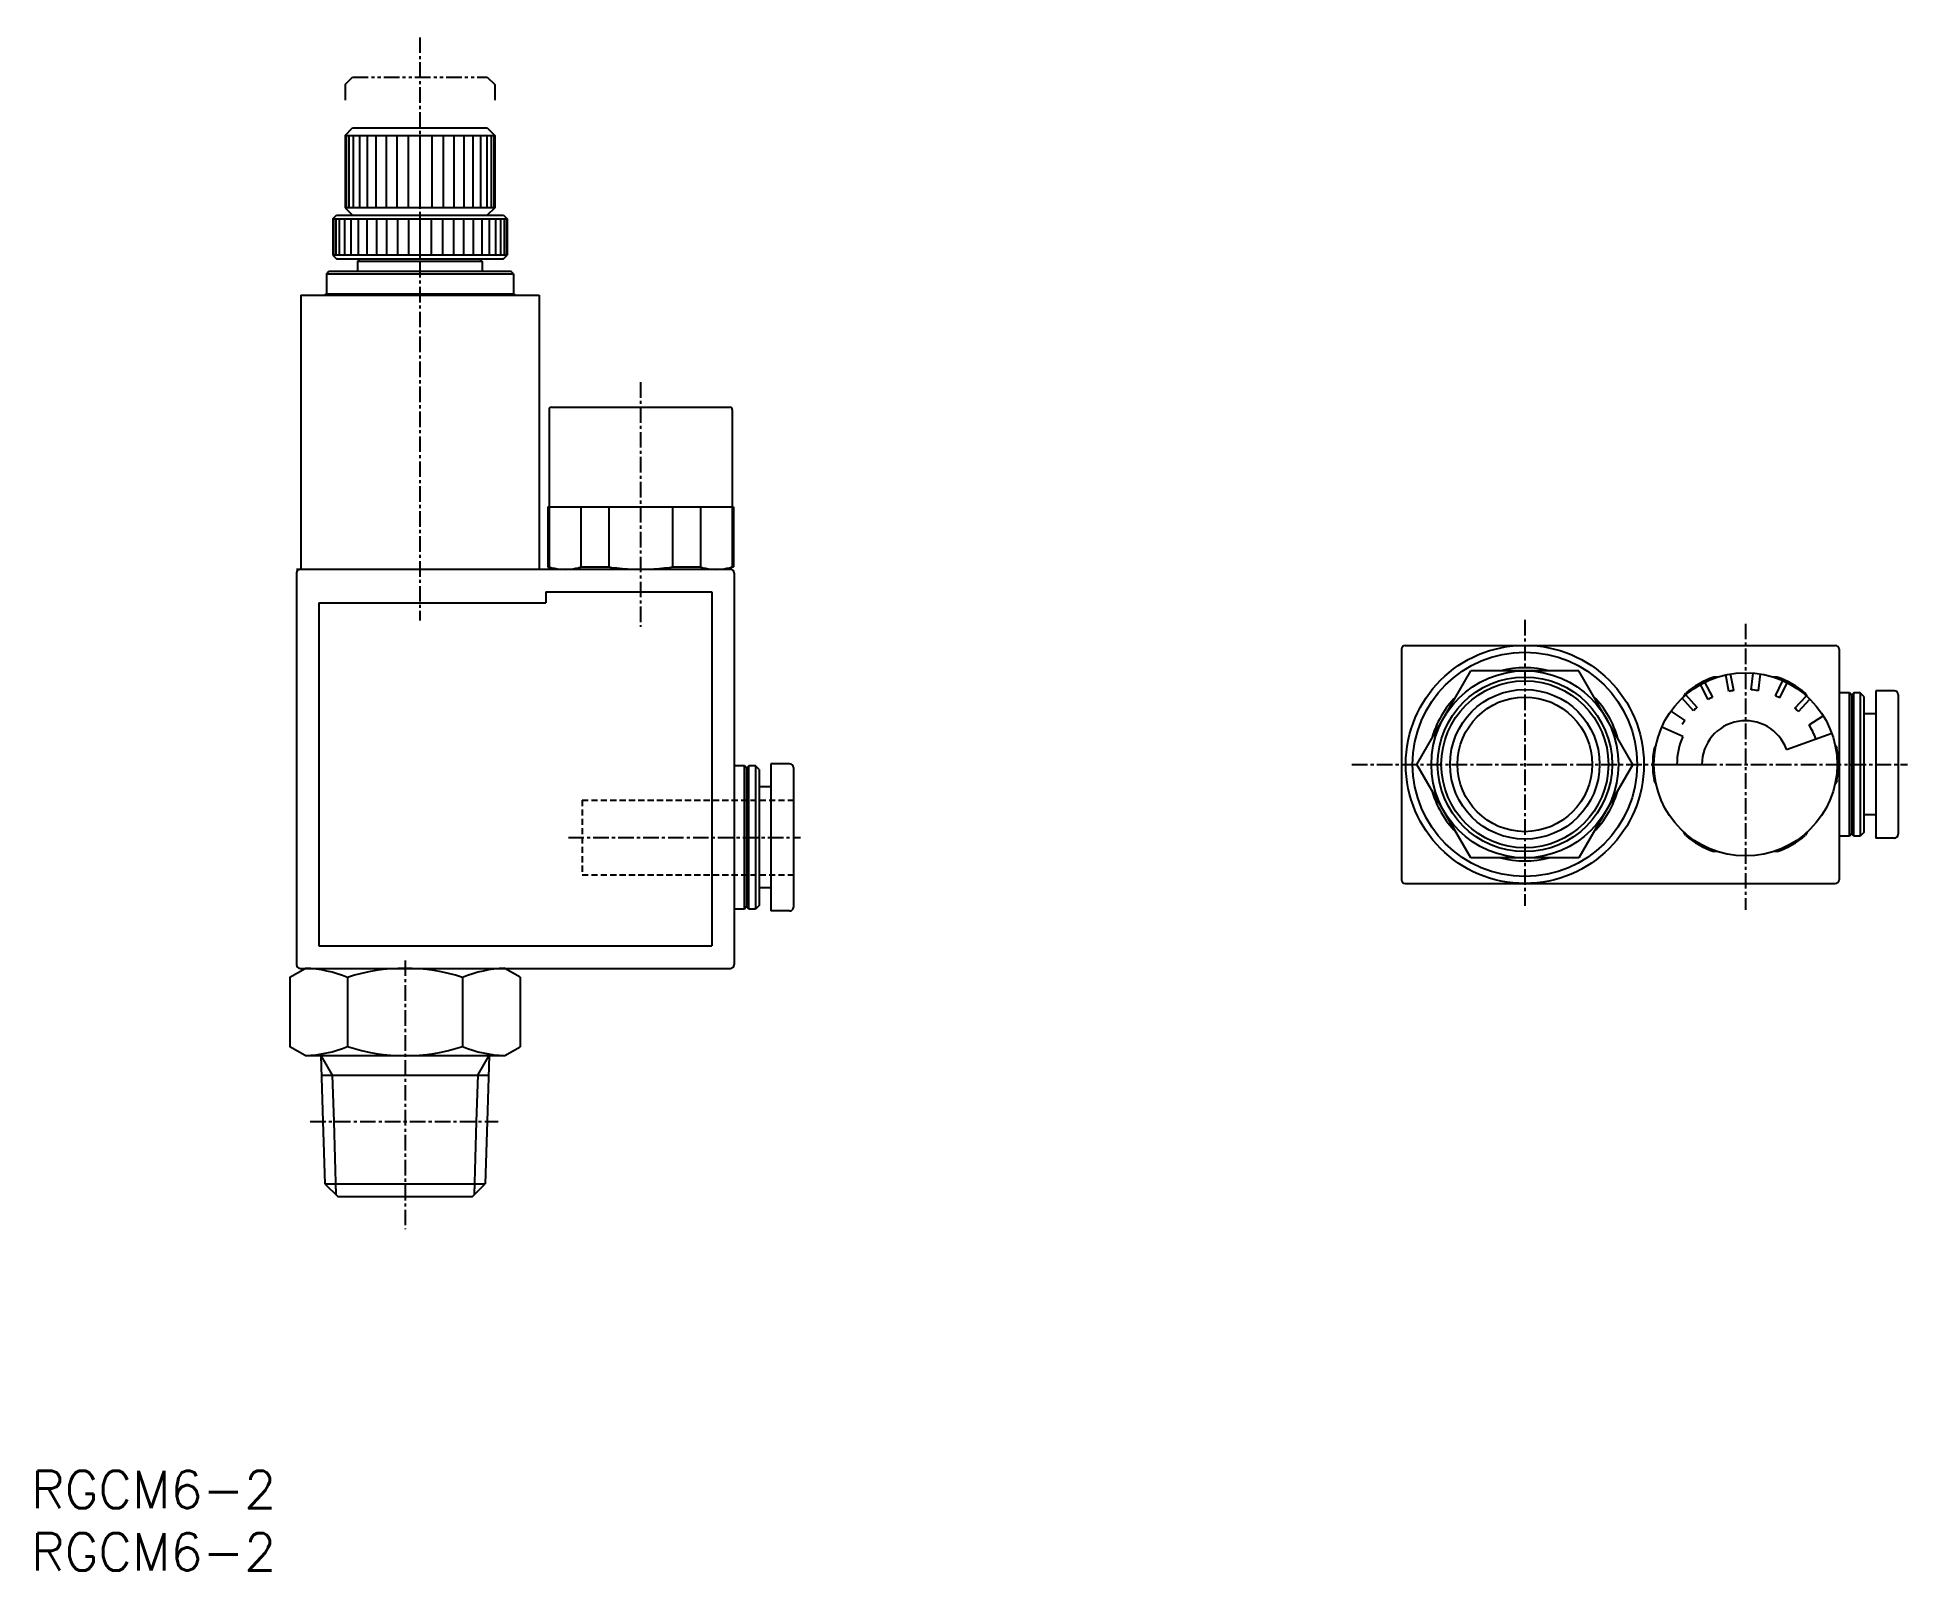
# Model space of a CAD drawing. Extents: x 1 to 151, y 0 to 123.
import ezdxf

# ---------------------------------------------------------------- set-up
doc = ezdxf.new("R2010")
doc.units = 0
for name, pattern in [('CENTER', [2, 1.25, -0.25, 0.25, -0.25]), ('DASHED', [0.75, 0.5, -0.25]), ('PHANTOM', [2.5, 1.25, -0.25, 0.25, -0.25, 0.25, -0.25])]:
    doc.linetypes.add(name, pattern=pattern)
doc.layers.get('0').update_dxf_attribs({"linetype": 'CONTINUOUS'})
doc.layers.add('CENTER', color=1, linetype='CENTER')
doc.styles.get("Standard").update_dxf_attribs({"font": 'txt.shx'})

# ---------------------------------------------------------------- blocks, each defined once
blk = doc.blocks.new('*U17')
at = {"color": 7, "linetype": 'CONTINUOUS'}
blk.add_text('RGCM6-2', height=3, dxfattribs=at).set_placement((0, 0))
blk = doc.blocks.new('*U18')
at = {"color": 7, "linetype": 'CONTINUOUS'}
blk.add_text('RGCM6-2', height=3, dxfattribs=at).set_placement((0, 5))

msp = doc.modelspace()

# ---------------------------------------------------------------- linework, layer by layer
at = {"color": 3, "linetype": 'PHANTOM'}
for p, q in [((25.2, 119.17), (25.8, 119.77)), ((25.2, 119.17), (25.2, 117.74)), ((25.8, 119.77), (36.6, 119.77)), ((36.6, 119.77), (37.2, 119.17)), ((37.2, 119.17), (37.2, 117.74))]:
    msp.add_line(p, q, dxfattribs=at)
at = {"color": 7, "linetype": 'CONTINUOUS'}
for p, q in [((25.2, 115.1), (25.8, 115.7)), ((25.8, 115.7), (36.6, 115.7)), ((36.6, 115.7), (37.2, 115.1)), ((25.2, 115.1), (37.2, 115.1)), ((25.2, 115.1), (25.2, 109.3)), ((25.27, 115.1), (25.27, 109.3)), ((25.49, 115.1), (25.49, 109.3)), ((25.85, 115.1), (25.85, 109.3)), ((26.35, 115.1), (26.35, 109.3)), ((26.96, 115.1), (26.96, 109.3)), ((27.67, 115.1), (27.67, 109.3)), ((28.48, 115.1), (28.48, 109.3)), ((29.35, 115.1), (29.35, 109.3)), ((30.26, 115.1), (30.26, 109.3)), ((31.2, 115.1), (31.2, 109.3)), ((32.14, 115.1), (32.14, 109.3)), ((33.05, 115.1), (33.05, 109.3)), ((33.92, 115.1), (33.92, 109.3)), ((34.73, 115.1), (34.73, 109.3)), ((35.44, 115.1), (35.44, 109.3)), ((36.05, 115.1), (36.05, 109.3)), ((36.55, 115.1), (36.55, 109.3)), ((36.91, 115.1), (36.91, 109.3)), ((37.13, 115.1), (37.13, 109.3)), ((37.2, 115.1), (37.2, 109.3)), ((24.2, 108.4), (24.5, 108.7)), ((24.2, 108.4), (38.2, 108.4)), ((24.2, 108.4), (24.2, 105.5)), ((24.26, 108.4), (24.26, 105.5)), ((24.44, 108.4), (24.44, 105.5)), ((24.5, 108.7), (37.9, 108.7)), ((24.73, 108.4), (24.73, 105.5)), ((25.14, 108.4), (25.14, 105.5)), ((37.2, 109.3), (25.2, 109.3)), ((25.2, 109.3), (25.8, 108.7)), ((25.65, 108.4), (25.65, 105.5)), ((26.25, 108.4), (26.25, 105.5)), ((26.94, 108.4), (26.94, 105.5)), ((27.7, 108.4), (27.7, 105.5)), ((28.52, 108.4), (28.52, 105.5)), ((29.39, 108.4), (29.39, 105.5)), ((30.29, 108.4), (30.29, 105.5)), ((31.2, 108.4), (31.2, 105.5)), ((32.11, 108.4), (32.11, 105.5)), ((33.01, 108.4), (33.01, 105.5)), ((33.88, 108.4), (33.88, 105.5)), ((34.7, 108.4), (34.7, 105.5)), ((35.46, 108.4), (35.46, 105.5)), ((36.15, 108.4), (36.15, 105.5)), ((37.2, 109.3), (36.6, 108.7)), ((36.75, 108.4), (36.75, 105.5)), ((37.26, 108.4), (37.26, 105.5)), ((37.67, 108.4), (37.67, 105.5)), ((37.9, 108.7), (38.2, 108.4)), ((37.96, 108.4), (37.96, 105.5)), ((38.14, 108.4), (38.14, 105.5)), ((38.2, 108.4), (38.2, 105.5)), ((38.2, 105.5), (24.2, 105.5)), ((24.2, 105.5), (24.5, 105.2)), ((24.5, 105.2), (37.9, 105.2)), ((26.2, 105), (26.4, 105.2)), ((36, 105.2), (36.2, 105)), ((37.9, 105.2), (38.2, 105.5)), ((23.7, 104), (23.9, 104.2)), ((23.7, 104), (23.7, 102.4)), ((23.7, 104), (38.7, 104)), ((23.9, 104.2), (38.5, 104.2)), ((26.2, 105), (26.2, 104.2)), ((36.2, 105), (26.2, 105)), ((36.2, 105), (36.2, 104.2)), ((38.7, 104), (38.5, 104.2)), ((38.7, 104), (38.7, 102.4)), ((21.65, 102.3), (21.65, 80.3)), ((21.65, 102.3), (40.75, 102.3)), ((23.53, 102.3), (23.7, 102.4)), ((23.7, 102.4), (38.7, 102.4)), ((38.7, 102.4), (38.87, 102.3)), ((40.75, 102.3), (40.75, 80.3)), ((41.55, 93.1), (41.55, 85.3)), ((41.75, 93.3), (56.05, 93.3)), ((56.25, 93.1), (56.25, 85.3)), ((41.45, 85.3), (41.45, 80.49)), ((41.45, 85.3), (56.35, 85.3)), ((41.56, 85.3), (41.56, 80.49)), ((44.11, 85.3), (44.11, 80.49)), ((46.35, 85.3), (46.35, 80.49)), ((51.45, 85.3), (51.45, 80.49)), ((53.69, 85.3), (53.69, 80.49)), ((56.24, 85.3), (56.24, 80.49)), ((56.35, 85.3), (56.35, 80.49)), ((21.3, 80.3), (56.1, 80.3)), ((21.3, 80), (21.3, 48.6)), ((41.45, 80.49), (41.9, 80.3)), ((41.45, 80.49), (41.56, 80.49)), ((41.56, 80.49), (41.9, 80.3)), ((44.11, 80.49), (46.35, 80.49)), ((51.45, 80.49), (53.69, 80.49)), ((56.35, 80.49), (55.9, 80.3)), ((55.9, 80.3), (56.24, 80.49)), ((56.24, 80.49), (56.35, 80.49)), ((56.4, 80), (56.4, 48.6)), ((41.3, 78.5), (54.6, 78.5)), ((41.3, 78.5), (41.3, 77.6)), ((54.6, 78.5), (54.6, 50.1)), ((23.1, 77.6), (41.3, 77.6)), ((23.1, 77.6), (23.1, 50.1)), ((109.92, 73.9), (109.92, 55.4)), ((110.22, 74.2), (144.72, 74.2)), ((145.02, 73.9), (145.02, 55.4)), ((111.16, 64.66), (115.49, 72.16)), ((124.15, 72.16), (115.49, 72.16)), ((128.49, 64.66), (124.15, 72.16)), ((134.53, 69.86), (133.9, 71.05)), ((134.89, 70.04), (134.25, 71.24)), ((135.28, 71.66), (134.97, 71.66)), ((136.18, 70.5), (135.93, 71.83)), ((136.58, 70.58), (136.32, 71.91)), ((137.97, 70.64), (138.13, 71.98)), ((138.56, 70.56), (138.73, 71.91)), ((140.07, 71.66), (139.77, 71.66)), ((139.92, 70.16), (140.5, 71.38)), ((140.28, 69.99), (140.86, 71.21)), ((147.97, 70.55), (147.97, 58.75)), ((149.47, 70.55), (147.97, 70.55)), ((133.35, 68.96), (132.44, 69.96)), ((132.58, 70.1), (132.74, 70.36)), ((133.64, 69.23), (132.74, 70.23)), ((141.48, 69.17), (142.4, 70.16)), ((141.77, 68.9), (142.69, 69.88)), ((142.47, 70.1), (142.31, 70.36)), ((145.85, 70.4), (145.02, 70.4)), ((145.85, 58.9), (145.85, 70.4)), ((146.02, 70.2), (145.85, 70.4)), ((146.2, 70.4), (146.02, 70.2)), ((146.02, 70.2), (146.02, 59.1)), ((146.72, 70.4), (146.2, 70.4)), ((146.2, 58.9), (146.2, 70.4)), ((146.72, 70.4), (146.72, 58.9)), ((147.02, 70.1), (146.72, 70.4)), ((147.02, 70.1), (147.02, 59.2)), ((149.77, 70.25), (149.77, 59.05)), ((132.5, 66.89), (130.81, 67.64)), ((132.67, 68.17), (131.55, 68.93)), ((142.62, 67.83), (143.76, 68.54)), ((147.97, 68.7), (147.02, 68.7)), ((130.19, 65.95), (130.34, 66.21)), ((140.81, 65.85), (144.43, 67.17)), ((144.86, 65.95), (144.71, 66.21)), ((57.23, 64.55), (56.4, 64.55)), ((57.23, 53.05), (57.23, 64.55)), ((57.4, 64.35), (57.23, 64.55)), ((57.57, 64.55), (57.4, 64.35)), ((57.57, 53.05), (57.57, 64.55)), ((58.1, 64.55), (57.57, 64.55)), ((58.1, 64.55), (58.1, 53.05)), ((58.4, 64.25), (58.1, 64.55)), ((60.85, 64.7), (59.35, 64.7)), ((59.35, 64.7), (59.35, 52.9)), ((115.49, 57.16), (111.16, 64.66)), ((128.49, 64.66), (124.15, 57.16)), ((130.02, 64.66), (134.02, 64.66)), ((57.4, 64.35), (57.4, 53.25)), ((58.4, 64.25), (58.4, 53.35)), ((61.15, 64.4), (61.15, 53.2)), ((130.34, 63.1), (130.19, 63.36)), ((144.86, 63.36), (144.71, 63.1)), ((59.35, 62.85), (58.4, 62.85)), ((147.97, 60.6), (147.02, 60.6)), ((132.74, 58.95), (132.58, 59.21)), ((142.47, 59.21), (142.31, 58.95)), ((145.85, 58.9), (145.02, 58.9)), ((146.02, 59.1), (145.85, 58.9)), ((146.2, 58.9), (146.02, 59.1)), ((146.72, 58.9), (146.2, 58.9)), ((147.02, 59.2), (146.72, 58.9)), ((149.47, 58.75), (147.97, 58.75)), ((124.15, 57.16), (115.49, 57.16)), ((135.28, 57.66), (134.97, 57.66)), ((140.07, 57.66), (139.77, 57.66)), ((59.35, 54.75), (58.4, 54.75)), ((110.22, 55.1), (144.72, 55.1)), ((57.23, 53.05), (56.4, 53.05)), ((57.4, 53.25), (57.23, 53.05)), ((57.57, 53.05), (57.4, 53.25)), ((58.1, 53.05), (57.57, 53.05)), ((58.4, 53.35), (58.1, 53.05)), ((60.85, 52.9), (59.35, 52.9)), ((23.1, 50.1), (54.6, 50.1)), ((20.76, 47.59), (22, 48.3)), ((21.6, 48.3), (56.1, 48.3)), ((39.24, 47.59), (38, 48.3)), ((20.76, 47.59), (20.76, 42.01)), ((25.38, 47.57), (25.38, 42.03)), ((34.62, 47.57), (34.62, 42.03)), ((39.24, 47.59), (39.24, 42.01)), ((22, 41.3), (20.76, 42.01)), ((38, 41.3), (39.24, 42.01)), ((22, 41.3), (38, 41.3)), ((23.26, 41.3), (23.42, 36.01)), ((23.26, 41.3), (24.16, 39.73)), ((35.84, 39.73), (36.74, 41.3)), ((36.74, 41.3), (36.58, 36.01)), ((23.31, 39.73), (36.69, 39.73)), ((24.16, 39.73), (24.28, 36.01)), ((35.84, 39.73), (35.72, 36.01)), ((23.42, 36.01), (23.58, 31.02)), ((24.28, 36.01), (24.46, 30.14)), ((35.72, 36.01), (35.54, 30.14)), ((36.58, 36.01), (36.42, 31.02)), ((23.58, 31.02), (36.42, 31.02)), ((23.58, 31.02), (24.6, 30)), ((35.4, 30), (36.42, 31.02)), ((24.6, 30), (35.4, 30))]:
    msp.add_line(p, q, dxfattribs=at)
at = {"color": 3, "linetype": 'DASHED'}
for p, q in [((44.2, 61.8), (61.15, 61.8)), ((44.2, 61.8), (44.2, 55.8)), ((44.2, 55.8), (61.15, 55.8))]:
    msp.add_line(p, q, dxfattribs=at)
at = {"color": 7, "linetype": 'CONTINUOUS'}
for points in [[(23.88, 102.3, -0.037677), (24.43, 102.39, -0.042263), (24.98, 102.39, -0.037545), (25.52, 102.3)], [(29.54, 102.3, -0.019581), (30.64, 102.39, -0.020338), (31.76, 102.39, -0.019605), (32.86, 102.3)], [(36.87, 102.3, -0.037677), (37.42, 102.39, -0.042263), (37.97, 102.39, -0.037545), (38.52, 102.3)], [(41.56, 80.49, 0.048135), (42.41, 80.32, 0.052363), (43.27, 80.32, 0.048155), (44.11, 80.49)], [(46.35, 80.49, 0.025087), (48.05, 80.32, 0.025643), (49.75, 80.32, 0.02509), (51.45, 80.49)], [(53.69, 80.49, 0.048135), (54.53, 80.32, 0.052364), (55.39, 80.32, 0.048155), (56.24, 80.49)]]:
    msp.add_lwpolyline(points, format="xyb", dxfattribs=at)
for centre, radius in [((119.82, 64.66), 9.55), ((119.82, 64.66), 9), ((119.82, 64.66), 7.5), ((137.52, 64.66), 7.35), ((119.82, 64.66), 7), ((119.82, 64.66), 6.7), ((119.82, 64.66), 6), ((119.82, 64.66), 5.4)]:
    msp.add_circle(centre, radius, dxfattribs=at)
for centre, radius, start, end in [((41.75, 93.1), 0.2, 90, 180), ((56.05, 93.1), 0.2, 0, 90), ((21.6, 80), 0.3, 90, 180), ((56.1, 80), 0.3, 0, 90), ((110.22, 73.9), 0.3, 90, 180), ((144.72, 73.9), 0.3, 0, 90), ((119.82, 64.66), 7.75, 75.4074, 104.5925), ((137.52, 64.66), 7.45, 110.016, 129.984), ((137.52, 64.66), 6, 99.0898, 102.9102), ((137.52, 64.66), 6, 80.034, 85.766), ((137.52, 64.66), 7.45, 50.016, 69.984), ((149.47, 70.25), 0.3, 0, 90), ((119.82, 64.66), 7.75, 135.4074, 164.5926), ((119.82, 64.66), 7.75, 15.4074, 44.5926), ((137.52, 64.66), 6, 130.2898, 134.1102), ((137.52, 64.66), 6, 116.0898, 119.9102), ((137.52, 64.66), 6, 62.6898, 66.5102), ((137.52, 64.66), 6, 44.9898, 48.8102), ((137.52, 64.66), 6, 144.0898, 147.9102), ((137.52, 64.66), 3.5, 20, 180), ((137.52, 64.66), 6, 20, 31.9), ((137.52, 64.66), 5.5, 156, 180), ((60.85, 64.4), 0.3, 0, 90), ((137.52, 64.66), 7.45, 170.016, 189.984), ((137.52, 64.66), 7.45, 0, 9.984), ((137.52, 64.66), 7.45, 350.016, 0), ((119.82, 64.66), 7.75, 195.4075, 224.5925), ((119.82, 64.66), 7.75, 315.4075, 344.5925), ((137.52, 64.66), 7.45, 230.016, 249.984), ((137.52, 64.66), 7.45, 290.016, 309.984), ((149.47, 59.05), 0.3, 270, 0), ((119.82, 64.66), 7.75, 255.4075, 284.5925), ((110.22, 55.4), 0.3, 180, 270), ((144.72, 55.4), 0.3, 270, 0), ((60.85, 53.2), 0.3, 270, 0), ((21.6, 48.6), 0.3, 180, 270), ((21.62, 38.31), 10, 67.877, 87.795), ((30, 33.3), 15, 72.0661, 107.9339), ((38.38, 38.31), 10, 92.205, 112.1229), ((56.1, 48.6), 0.3, 270, 0), ((21.62, 51.29), 10, 272.205, 292.1229), ((30, 56.3), 15, 252.0661, 287.9339), ((38.38, 51.29), 10, 247.8771, 267.795)]:
    msp.add_arc(centre, radius, start, end, dxfattribs=at)
at = {"layer": 'CENTER', "color": 1, "linetype": 'CENTER'}
for p, q in [((31.2, 122.96), (31.2, 76.19)), ((48.9, 95.31), (48.9, 75.69)), ((119.82, 76.25), (119.82, 53.32)), ((137.52, 75.94), (137.52, 53)), ((105.95, 64.66), (150.52, 64.66)), ((43.1, 58.8), (61.72, 58.8)), ((30, 48.94), (30, 27.38)), ((22.39, 36.01), (37.48, 36.01))]:
    msp.add_line(p, q, dxfattribs=at)

# ---------------------------------------------------------------- block references
at = {"color": 7, "linetype": 'CONTINUOUS'}
for name in ['*U18', '*U17']:
    msp.add_blockref(name, (0, 0), dxfattribs=at)

doc.saveas('drawing.dxf')
